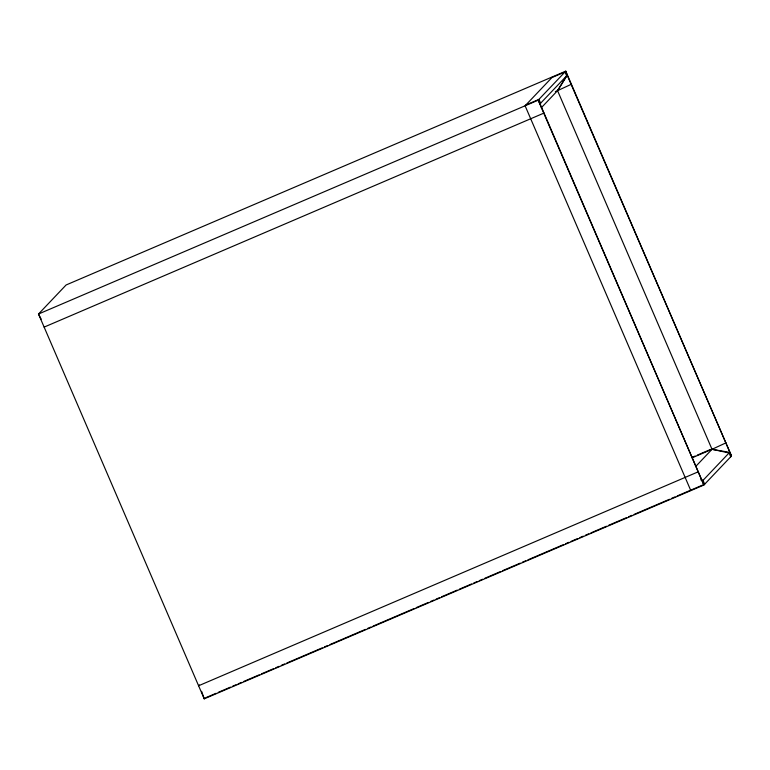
<?xml version="1.0" encoding="UTF-8"?>
<svg xmlns="http://www.w3.org/2000/svg" width="770" height="770" viewBox="0 0 770 770"><rect width="100%" height="100%" fill="white"/><g stroke="black" fill="none" stroke-linecap="round" stroke-linejoin="round"><path stroke-width="1.16" d="M555.343 91.601L557.557 90.658L566.643 75.826L564.988 71.976L551.917 77.568M730.72 456.803L729.065 452.953L712.019 449.305L557.557 90.658L567.201 75.248L565.767 71.158L66.105 284.977L38.5 314.025L204.233 698.842L703.896 485.023L731.5 455.975L565.767 71.158L538.163 100.196L38.5 314.025L41.176 319.136M552.706 76.75L525.101 105.788L690.825 490.615M540.049 103.806L538.163 100.196L703.896 485.023L540.049 103.806L567.201 75.248L731.5 455.975M541.281 107.781L558.337 89.83M544.034 113.046L44.131 327.106M571.407 84.238L557.557 90.658M199.382 684.944L198.593 685.762L698.496 471.692M205.013 698.024L204.233 698.842L201.615 691.354M695.743 466.428L712.019 449.305L725.869 442.894M702.471 480.932L729.613 452.365L712.019 449.305L692.105 457.823M525.881 104.97L538.952 99.378L540.607 103.228M691.787 457.476L695.098 456.052M697.312 455.108L710.585 449.43M206.119 697.553L216.072 693.289M218.285 692.346L230.451 687.138M232.656 686.195L235.976 684.771M238.19 683.827L241.511 682.403M243.715 681.46L259.201 674.838M261.415 673.885L273.581 668.678M275.795 667.734L279.106 666.319M281.32 665.367L284.64 663.952M286.854 662.999L322.235 647.859M324.449 646.916L327.77 645.491M329.983 644.548L365.365 629.398M367.579 628.455L370.899 627.03M373.113 626.087L414.029 608.579M416.243 607.626L428.409 602.429M430.613 601.476L433.933 600.061M436.147 599.108L439.468 597.693M441.672 596.75L457.159 590.118M459.372 589.175L471.538 583.968M473.743 583.025L477.063 581.6M479.277 580.657L482.597 579.232M484.802 578.289L500.288 571.667M502.502 570.714L520.193 563.149M522.407 562.196L525.727 560.781M527.941 559.828L563.322 544.688M565.536 543.745L568.857 542.321M571.071 541.377L577.702 538.538M579.916 537.585L583.227 536.17M585.441 535.227L588.761 533.803M590.975 532.859L606.452 526.228M608.666 525.284L626.366 517.71M628.57 516.766L631.891 515.342M634.105 514.399L669.496 499.258M671.7 498.306L675.021 496.891M677.234 495.938L690.507 490.259M691.614 489.787L703.587 484.667M700.748 479.864L703.02 480.345L704.675 484.195"/></g></svg>
